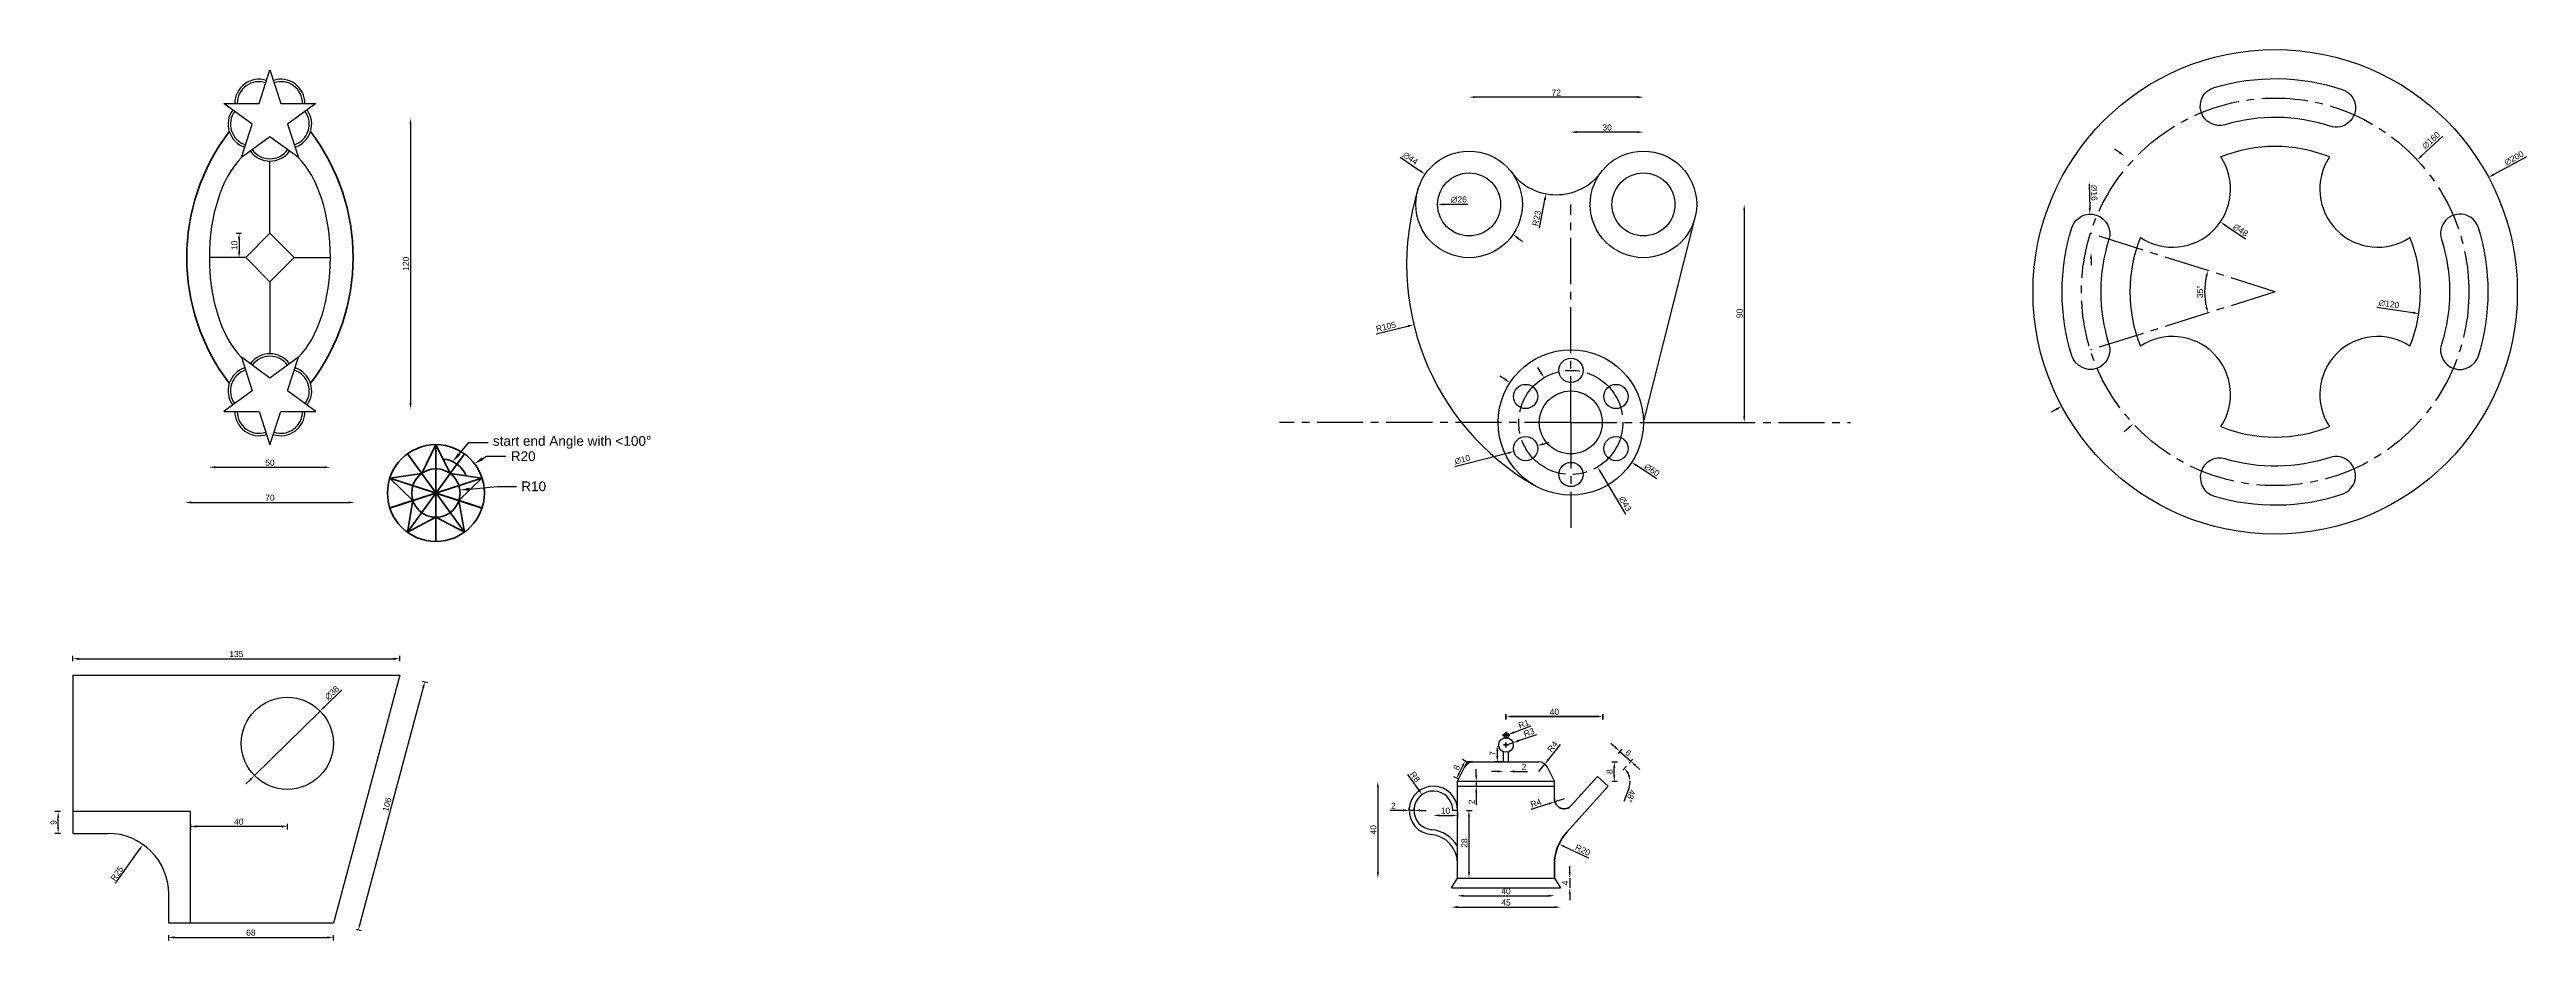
# Model space of a CAD drawing. Header units: inches. Extents: x 934 to 13503, y 40 to 6452.
# Drawn here: x 2043 to 3066, y 2780 to 3148 of the extents above; entities that cross this region are included whole.
import ezdxf
from ezdxf import colors
from ezdxf.entities.mleader import LeaderData, LeaderLine
from ezdxf.math import Vec2, Vec3

# ---------------------------------------------------------------- set-up
doc = ezdxf.new("R2010")
doc.units = ezdxf.units.IN
doc.linetypes.add('ACAD_ISO08W100', pattern=[36, 24, -3, 6, -3])
doc.linetypes.add('CENTER2', pattern=[28.575, 19.05, -3.175, 3.175, -3.175])
doc.styles.get("Standard").update_dxf_attribs({"font": 'arial.ttf'})
doc.dimstyles.new('ISO-25', dxfattribs={"dimtxt": 2.5, "dimasz": 2.5, "dimexe": 1.25, "dimexo": 0.275, "dimtad": 1, "dimdsep": 46, "dimtxsty": 'Standard', "dimcen": 2.5, "dimclrd": 256, "dimadec": 0, "dimazin": 0, "dimtfac": 1, "dimtmove": 0, "dimatfit": 3, "dimfxl": 1, "dimfxlon": 1, "dimarcsym": 0})

# ---------------------------------------------------------------- blocks, each defined once
blk = doc.blocks.new('*D42')
at = {"color": 0, "lineweight": -2, "transparency": 16777216}
for p, q in [((2122.4, 3071.7), (2120.2, 3071.7)), ((2122.4, 3061.7), (2120.2, 3061.7))]:
    blk.add_line(p, q, dxfattribs=at)
at = {"lineweight": -2, "transparency": 16777216}
blk.add_line((2121.4, 3069.2), (2121.4, 3064.2), dxfattribs=at)
at = {"lineweight": 80, "transparency": 16777216}
for points in [[(2121, 3069.2), (2121.9, 3069.2), (2121.4, 3071.7)], [(2121, 3064.2), (2121.9, 3064.2), (2121.4, 3061.7)]]:
    blk.add_solid(points, dxfattribs=at)
at = {"layer": 'Defpoints', "color": 0, "lineweight": 80, "transparency": 16777216}
for p in [(2134.1, 3071.7), (2121.4, 3061.7), (2124.1, 3061.7)]:
    blk.add_point(p, dxfattribs=at)
at = {"color": 0, "transparency": 16777216, "insert": (2119.5, 3066.7), "char_height": 2.5, "attachment_point": 5, "rotation": 90}
blk.add_mtext('10', dxfattribs=at)
blk = doc.blocks.new('*D45')
at = {"color": 0, "lineweight": -2, "transparency": 16777216}
for p, q in [((2101.3, 2827.9), (2101.3, 2825.6)), ((2141.3, 2827.9), (2141.3, 2825.6))]:
    blk.add_line(p, q, dxfattribs=at)
at = {"lineweight": -2, "transparency": 16777216}
blk.add_line((2138.8, 2826.9), (2103.8, 2826.9), dxfattribs=at)
at = {"lineweight": 80, "transparency": 16777216}
for points in [[(2103.8, 2827.3), (2103.8, 2826.4), (2101.3, 2826.9)], [(2138.8, 2827.3), (2138.8, 2826.4), (2141.3, 2826.9)]]:
    blk.add_solid(points, dxfattribs=at)
at = {"layer": 'Defpoints', "color": 0, "lineweight": 80, "transparency": 16777216}
for p in [(2101.3, 2829.8), (2101.3, 2826.9), (2141.3, 2829.8)]:
    blk.add_point(p, dxfattribs=at)
at = {"color": 0, "transparency": 16777216, "insert": (2121.3, 2828.8), "char_height": 2.5, "attachment_point": 5}
blk.add_mtext('40', dxfattribs=at)
blk = doc.blocks.new('*D46')
at = {"color": 0, "lineweight": -2, "transparency": 16777216}
for p, q in [((2197.1, 2886.9), (2199.3, 2886.3)), ((2169.7, 2784.5), (2171.9, 2783.9))]:
    blk.add_line(p, q, dxfattribs=at)
at = {"lineweight": -2, "transparency": 16777216}
blk.add_line((2197.4, 2884.2), (2171.3, 2786.6), dxfattribs=at)
at = {"lineweight": 80, "transparency": 16777216}
for points in [[(2197, 2884.3), (2197.9, 2884.1), (2198.1, 2886.6)], [(2170.9, 2786.7), (2171.7, 2786.5), (2170.7, 2784.2)]]:
    blk.add_solid(points, dxfattribs=at)
at = {"layer": 'Defpoints', "color": 0, "lineweight": 80, "transparency": 16777216}
for p in [(2187.8, 2889.4), (2160.3, 2787), (2170.7, 2784.2)]:
    blk.add_point(p, dxfattribs=at)
at = {"color": 0, "transparency": 16777216, "insert": (2182.5, 2835.9), "char_height": 2.5, "attachment_point": 5, "rotation": 75}
blk.add_mtext('106', dxfattribs=at)
blk = doc.blocks.new('*D47')
at = {"color": 0, "lineweight": -2, "transparency": 16777216}
for p, q in [((2092.3, 2782), (2092.3, 2779.8)), ((2160.3, 2782), (2160.3, 2779.8))]:
    blk.add_line(p, q, dxfattribs=at)
at = {"lineweight": -2, "transparency": 16777216}
blk.add_line((2094.8, 2781), (2157.8, 2781), dxfattribs=at)
at = {"lineweight": 80, "transparency": 16777216}
for points in [[(2094.8, 2781.5), (2094.8, 2780.6), (2092.3, 2781)], [(2157.8, 2781.5), (2157.8, 2780.6), (2160.3, 2781)]]:
    blk.add_solid(points, dxfattribs=at)
at = {"layer": 'Defpoints', "color": 0, "lineweight": 80, "transparency": 16777216}
for p in [(2092.3, 2787), (2160.3, 2787), (2160.3, 2781)]:
    blk.add_point(p, dxfattribs=at)
at = {"color": 0, "transparency": 16777216, "insert": (2126.3, 2783), "char_height": 2.5, "attachment_point": 5}
blk.add_mtext('68', dxfattribs=at)
blk = doc.blocks.new('*D48')
at = {"color": 0, "lineweight": -2, "transparency": 16777216}
for p, q in [((2047.7, 2833), (2045.4, 2833)), ((2047.7, 2824), (2045.4, 2824))]:
    blk.add_line(p, q, dxfattribs=at)
at = {"lineweight": -2, "transparency": 16777216}
blk.add_line((2046.7, 2826.5), (2046.7, 2830.5), dxfattribs=at)
at = {"lineweight": 80, "transparency": 16777216}
for points in [[(2046.3, 2830.5), (2047.1, 2830.5), (2046.7, 2833)], [(2046.3, 2826.5), (2047.1, 2826.5), (2046.7, 2824)]]:
    blk.add_solid(points, dxfattribs=at)
at = {"layer": 'Defpoints', "color": 0, "lineweight": 80, "transparency": 16777216}
for p in [(2046.7, 2833), (2052.8, 2833), (2052.8, 2824)]:
    blk.add_point(p, dxfattribs=at)
at = {"color": 0, "transparency": 16777216, "insert": (2044.8, 2828.5), "char_height": 2.5, "attachment_point": 5, "rotation": 90}
blk.add_mtext('9', dxfattribs=at)
blk = doc.blocks.new('*D49')
at = {"color": 0, "lineweight": -2, "transparency": 16777216}
for p, q in [((2052.8, 2895.1), (2052.8, 2897.3)), ((2187.8, 2895.1), (2187.8, 2897.3))]:
    blk.add_line(p, q, dxfattribs=at)
at = {"lineweight": -2, "transparency": 16777216}
blk.add_line((2055.3, 2896.1), (2185.3, 2896.1), dxfattribs=at)
at = {"lineweight": 80, "transparency": 16777216}
for points in [[(2055.3, 2896.5), (2055.3, 2895.6), (2052.8, 2896.1)], [(2185.3, 2896.5), (2185.3, 2895.6), (2187.8, 2896.1)]]:
    blk.add_solid(points, dxfattribs=at)
at = {"layer": 'Defpoints', "color": 0, "lineweight": 80, "transparency": 16777216}
for p in [(2187.8, 2896.1), (2052.8, 2889.4), (2187.8, 2889.4)]:
    blk.add_point(p, dxfattribs=at)
at = {"color": 0, "transparency": 16777216, "insert": (2120.3, 2898), "char_height": 2.5, "attachment_point": 5}
blk.add_mtext('135', dxfattribs=at)
blk = doc.blocks.new('*D50')
at = {"lineweight": -2, "transparency": 16777216}
blk.add_line((2070.4, 2803.4), (2080.3, 2817.4), dxfattribs=at)
at = {"lineweight": 80, "transparency": 16777216}
blk.add_solid([(2080, 2817.6), (2080.6, 2817.1), (2081.7, 2819.4)], dxfattribs=at)
at = {"layer": 'Defpoints', "color": 0, "lineweight": 80, "transparency": 16777216}
for p in [(2081.7, 2819.4), (2067.3, 2799)]:
    blk.add_point(p, dxfattribs=at)
at = {"color": 0, "transparency": 16777216, "insert": (2071, 2807.4), "char_height": 2.5, "attachment_point": 5, "rotation": 54.8212}
blk.add_mtext('R25', dxfattribs=at)
blk = doc.blocks.new('*D51')
at = {"lineweight": -2, "transparency": 16777216}
for p, q in [((2127.8, 2847.9), (2154.9, 2874.5)), ((2163.9, 2883.2), (2156.7, 2876.2)), ((2126, 2846.1), (2124.2, 2844.4))]:
    blk.add_line(p, q, dxfattribs=at)
at = {"lineweight": 80, "transparency": 16777216}
for points in [[(2156.4, 2876.5), (2157, 2875.9), (2154.9, 2874.5)], [(2125.7, 2846.4), (2126.3, 2845.8), (2127.8, 2847.9)]]:
    blk.add_solid(points, dxfattribs=at)
at = {"layer": 'Defpoints', "color": 0, "lineweight": 80, "transparency": 16777216}
for p in [(2154.9, 2874.5), (2127.8, 2847.9)]:
    blk.add_point(p, dxfattribs=at)
at = {"color": 0, "transparency": 16777216, "insert": (2159.8, 2882), "char_height": 2.5, "attachment_point": 5, "rotation": 44.3768}
blk.add_mtext('∅38', dxfattribs=at)
blk = doc.blocks.new('*D71')
at = {"color": 0, "lineweight": -2, "transparency": 16777216}
for p, q in [((2628.3, 2833.5), (2630.6, 2833.5)), ((2628.3, 2805.5), (2630.6, 2805.5))]:
    blk.add_line(p, q, dxfattribs=at)
at = {"lineweight": -2, "transparency": 16777216}
blk.add_line((2629.3, 2831), (2629.3, 2808), dxfattribs=at)
at = {"lineweight": 80, "transparency": 16777216}
for points in [[(2628.9, 2831), (2629.7, 2831), (2629.3, 2833.5)], [(2628.9, 2808), (2629.7, 2808), (2629.3, 2805.5)]]:
    blk.add_solid(points, dxfattribs=at)
at = {"layer": 'Defpoints', "color": 0, "lineweight": 80, "transparency": 16777216}
for p in [(2624.6, 2833.5), (2624.6, 2805.5), (2629.3, 2805.5)]:
    blk.add_point(p, dxfattribs=at)
at = {"color": 0, "transparency": 16777216, "insert": (2627.4, 2820), "char_height": 2.5, "attachment_point": 5, "rotation": 90}
blk.add_mtext('28', dxfattribs=at)
blk = doc.blocks.new('*D72')
at = {"lineweight": -2, "transparency": 16777216}
for p, q in [((2602.1, 2833.5), (2596.7, 2833.5)), ((2606.6, 2833.5), (2604.6, 2833.5)), ((2609.1, 2833.5), (2611.6, 2833.5))]:
    blk.add_line(p, q, dxfattribs=at)
at = {"color": 0, "lineweight": -2, "transparency": 16777216}
for p, q in [((2604.6, 2833.5), (2604.6, 2834.7)), ((2606.6, 2833.5), (2606.6, 2834.7))]:
    blk.add_line(p, q, dxfattribs=at)
at = {"lineweight": 80, "transparency": 16777216}
for points in [[(2602.1, 2833.9), (2602.1, 2833.1), (2604.6, 2833.5)], [(2609.1, 2833.9), (2609.1, 2833.1), (2606.6, 2833.5)]]:
    blk.add_solid(points, dxfattribs=at)
at = {"layer": 'Defpoints', "color": 0, "lineweight": 80, "transparency": 16777216}
for p in [(2604.6, 2833.5), (2604.6, 2833.5), (2606.6, 2833.5)]:
    blk.add_point(p, dxfattribs=at)
at = {"color": 0, "transparency": 16777216, "insert": (2598.1, 2835.4), "char_height": 2.5, "attachment_point": 5}
blk.add_mtext('2', dxfattribs=at)
blk = doc.blocks.new('*D73')
at = {"color": 0, "lineweight": -2, "transparency": 16777216}
for p, q in [((2631.3, 2845.5), (2633.6, 2845.5)), ((2631.3, 2843.5), (2633.6, 2843.5))]:
    blk.add_line(p, q, dxfattribs=at)
at = {"lineweight": -2, "transparency": 16777216}
for p, q in [((2632.3, 2848), (2632.3, 2850.5)), ((2632.3, 2845.5), (2632.3, 2843.5)), ((2632.3, 2841), (2632.3, 2835.6))]:
    blk.add_line(p, q, dxfattribs=at)
at = {"lineweight": 80, "transparency": 16777216}
for points in [[(2631.9, 2848), (2632.7, 2848), (2632.3, 2845.5)], [(2631.9, 2841), (2632.7, 2841), (2632.3, 2843.5)]]:
    blk.add_solid(points, dxfattribs=at)
at = {"layer": 'Defpoints', "color": 0, "lineweight": 80, "transparency": 16777216}
for p in [(2624.6, 2845.5), (2624.6, 2843.5), (2632.3, 2843.5)]:
    blk.add_point(p, dxfattribs=at)
at = {"color": 0, "transparency": 16777216, "insert": (2630.4, 2837), "char_height": 2.5, "attachment_point": 5, "rotation": 90}
blk.add_mtext('2', dxfattribs=at)
blk = doc.blocks.new('*D74')
at = {"color": 0, "lineweight": -2, "transparency": 16777216}
for p, q in [((2628.3, 2853.6), (2626.6, 2854.5)), ((2624.8, 2846.5), (2623, 2847.3))]:
    blk.add_line(p, q, dxfattribs=at)
at = {"lineweight": -2, "transparency": 16777216}
blk.add_line((2626.6, 2851.7), (2625.3, 2849), dxfattribs=at)
at = {"lineweight": 80, "transparency": 16777216}
for points in [[(2626.2, 2851.9), (2627, 2851.5), (2627.7, 2853.9)], [(2624.9, 2849.2), (2625.7, 2848.8), (2624.2, 2846.7)]]:
    blk.add_solid(points, dxfattribs=at)
at = {"layer": 'Defpoints', "color": 0, "lineweight": 80, "transparency": 16777216}
for p in [(2624.2, 2846.7), (2625, 2846.3), (2628.6, 2853.5)]:
    blk.add_point(p, dxfattribs=at)
at = {"color": 0, "transparency": 16777216, "insert": (2624.2, 2851.2), "char_height": 2.5, "attachment_point": 5, "rotation": 63.4349}
blk.add_mtext('8', dxfattribs=at)
blk = doc.blocks.new('*D75')
at = {"lineweight": -2, "transparency": 16777216}
for p, q in [((2657.2, 2864.7), (2649.8, 2862.2)), ((2644.6, 2860.5), (2647.4, 2861.4))]:
    blk.add_line(p, q, dxfattribs=at)
at = {"lineweight": 80, "transparency": 16777216}
blk.add_solid([(2649.7, 2862.6), (2649.9, 2861.8), (2647.4, 2861.4)], dxfattribs=at)
at = {"layer": 'Defpoints', "color": 0, "lineweight": 80, "transparency": 16777216}
for p in [(2644.6, 2860.5), (2647.4, 2861.4)]:
    blk.add_point(p, dxfattribs=at)
at = {"color": 0, "transparency": 16777216, "insert": (2654.1, 2865.7), "char_height": 2.5, "attachment_point": 5, "rotation": 18.4856}
blk.add_mtext('R3', dxfattribs=at)
blk = doc.blocks.new('*D76')
at = {"lineweight": -2, "transparency": 16777216}
for p, q in [((2644.7, 2864.5), (2645.6, 2864.8)), ((2654.8, 2868.3), (2648, 2865.7))]:
    blk.add_line(p, q, dxfattribs=at)
at = {"lineweight": 80, "transparency": 16777216}
blk.add_solid([(2647.8, 2866.1), (2648.1, 2865.3), (2645.6, 2864.8)], dxfattribs=at)
at = {"layer": 'Defpoints', "color": 0, "lineweight": 80, "transparency": 16777216}
for p in [(2644.7, 2864.5), (2645.6, 2864.8)]:
    blk.add_point(p, dxfattribs=at)
at = {"color": 0, "transparency": 16777216, "insert": (2651.9, 2869.2), "char_height": 2.5, "attachment_point": 5, "rotation": 20.9792}
blk.add_mtext('R1', dxfattribs=at)
blk = doc.blocks.new('*D77')
at = {"lineweight": -2, "transparency": 16777216}
for p, q in [((2667, 2860.7), (2662.1, 2854.6)), ((2658.1, 2849.5), (2660.6, 2852.6))]:
    blk.add_line(p, q, dxfattribs=at)
at = {"lineweight": 80, "transparency": 16777216}
blk.add_solid([(2661.8, 2854.8), (2662.5, 2854.3), (2660.6, 2852.6)], dxfattribs=at)
at = {"layer": 'Defpoints', "color": 0, "lineweight": 80, "transparency": 16777216}
for p in [(2658.1, 2849.5), (2660.6, 2852.6)]:
    blk.add_point(p, dxfattribs=at)
at = {"color": 0, "transparency": 16777216, "insert": (2663.8, 2859.8), "char_height": 2.5, "attachment_point": 5, "rotation": 51.7093}
blk.add_mtext('R4', dxfattribs=at)
blk = doc.blocks.new('*U78')
blk.add_circle((0, 0), 5)
blk = doc.blocks.new('*U79')
at = {"color": 0, "linetype": 'ByBlock', "lineweight": -2, "transparency": 16777216}
blk.add_blockref('*U78', (4136.5, 2301.8), dxfattribs=at)
for p, rotation in [((4117.8, 2291), 59.99999999999999), ((4155.1, 2291), 300.0000000000001), ((4117.8, 2269.5), 120), ((4155.1, 2269.5), 240), ((4136.5, 2258.8), 180)]:
    blk.add_blockref('*U78', p, dxfattribs=dict(at, rotation=rotation))
blk = doc.blocks.new('*D80')
at = {"lineweight": -2, "transparency": 16777216}
blk.add_arc((2962.2, 3047.6), 29.1, 167.4271, 192.5729, dxfattribs=at)
at = {"lineweight": 80, "transparency": 16777216}
for points in [[(2933.4, 3054), (2934.2, 3053.8), (2934.5, 3056.3)], [(2934.2, 3041.3), (2933.4, 3041.1), (2934.5, 3038.8)]]:
    blk.add_solid(points, dxfattribs=at)
at = {"layer": 'Defpoints', "color": 0, "lineweight": 80, "transparency": 16777216}
for p in [(2885.9, 3071.6), (2933.3, 3050.5), (2962.2, 3047.6), (2962.2, 3047.6), (2885.9, 3023.5)]:
    blk.add_point(p, dxfattribs=at)
at = {"color": 0, "transparency": 16777216, "insert": (2931.2, 3047.6), "char_height": 2.5, "attachment_point": 5, "rotation": 90}
blk.add_mtext('35°', dxfattribs=at)
blk = doc.blocks.new('*D81')
at = {"lineweight": -2, "transparency": 16777216}
blk.add_line((3004.2, 3041.2), (3019.1, 3039), dxfattribs=at)
at = {"lineweight": 80, "transparency": 16777216}
blk.add_solid([(3019.1, 3039.4), (3019, 3038.6), (3021.5, 3038.6)], dxfattribs=at)
at = {"layer": 'Defpoints', "color": 0, "lineweight": 80, "transparency": 16777216}
for p in [(2902.9, 3056.5), (3021.5, 3038.6)]:
    blk.add_point(p, dxfattribs=at)
at = {"color": 0, "transparency": 16777216, "insert": (3009.2, 3042.5), "char_height": 2.5, "attachment_point": 5, "rotation": 351.4481}
blk.add_mtext('∅120', dxfattribs=at)
blk = doc.blocks.new('*D295')
at = {"lineweight": -2, "transparency": 16777216}
blk.add_line((2678.8, 2813.8), (2668.7, 2818.5), dxfattribs=at)
at = {"lineweight": 80, "transparency": 16777216}
blk.add_solid([(2668.9, 2818.9), (2668.6, 2818.2), (2666.5, 2819.6)], dxfattribs=at)
at = {"layer": 'Defpoints', "color": 0, "lineweight": 80, "transparency": 16777216}
for p in [(2666.5, 2819.6), (2684.6, 2811.1)]:
    blk.add_point(p, dxfattribs=at)
at = {"color": 0, "lineweight": 80, "transparency": 16777216, "insert": (2676.3, 2817.1), "char_height": 2.5, "attachment_point": 5, "rotation": 334.8733}
blk.add_mtext('R20', dxfattribs=at)
blk = doc.blocks.new('*D296')
at = {"lineweight": -2, "transparency": 16777216}
for p, q in [((2655, 2834), (2662.4, 2836.3)), ((2668.6, 2838.2), (2664.8, 2837))]:
    blk.add_line(p, q, dxfattribs=at)
at = {"lineweight": 80, "transparency": 16777216}
blk.add_solid([(2662.3, 2836.6), (2662.5, 2835.9), (2664.8, 2837)], dxfattribs=at)
at = {"layer": 'Defpoints', "color": 0, "lineweight": 80, "transparency": 16777216}
for p in [(2664.8, 2837), (2668.6, 2838.2)]:
    blk.add_point(p, dxfattribs=at)
at = {"color": 0, "lineweight": 80, "transparency": 16777216, "insert": (2656.9, 2836.5), "char_height": 2.5, "attachment_point": 5, "rotation": 17.2042}
blk.add_mtext('R4', dxfattribs=at)
blk = doc.blocks.new('*D297')
at = {"color": 0, "lineweight": -2, "transparency": 16777216}
for p, q in [((2688.3, 2853.5), (2690.6, 2853.5)), ((2688.3, 2845.5), (2690.6, 2845.5))]:
    blk.add_line(p, q, dxfattribs=at)
at = {"lineweight": -2, "transparency": 16777216}
blk.add_line((2689.3, 2848), (2689.3, 2851), dxfattribs=at)
at = {"lineweight": 80, "transparency": 16777216}
for points in [[(2688.9, 2851), (2689.7, 2851), (2689.3, 2853.5)], [(2688.9, 2848), (2689.7, 2848), (2689.3, 2845.5)]]:
    blk.add_solid(points, dxfattribs=at)
at = {"layer": 'Defpoints', "color": 0, "lineweight": 80, "transparency": 16777216}
for p in [(2684.6, 2845.5), (2684.7, 2853.5), (2689.3, 2853.5)]:
    blk.add_point(p, dxfattribs=at)
at = {"color": 0, "lineweight": 80, "transparency": 16777216, "insert": (2687.4, 2849.5), "char_height": 2.5, "attachment_point": 5, "rotation": 90}
blk.add_mtext('8', dxfattribs=at)
blk = doc.blocks.new('*D298')
at = {"lineweight": -2, "transparency": 16777216}
for p, q in [((2689.8, 2859.5), (2687.9, 2861.1)), ((2691.6, 2857.8), (2696.1, 2853.8)), ((2697.9, 2852.1), (2699.8, 2850.4))]:
    blk.add_line(p, q, dxfattribs=at)
at = {"color": 0, "lineweight": -2, "transparency": 16777216}
for p, q in [((2691, 2857), (2692.5, 2858.7)), ((2695.4, 2853), (2696.9, 2854.7))]:
    blk.add_line(p, q, dxfattribs=at)
at = {"lineweight": 80, "transparency": 16777216}
for points in [[(2690, 2859.8), (2689.5, 2859.2), (2691.6, 2857.8)], [(2698.2, 2852.4), (2697.7, 2851.8), (2696.1, 2853.8)]]:
    blk.add_solid(points, dxfattribs=at)
at = {"layer": 'Defpoints', "color": 0, "lineweight": 80, "transparency": 16777216}
for p in [(2696.1, 2853.8), (2682.4, 2847.5), (2686.8, 2843.5)]:
    blk.add_point(p, dxfattribs=at)
at = {"color": 0, "lineweight": 80, "transparency": 16777216, "insert": (2695.1, 2857.2), "char_height": 2.5, "attachment_point": 5, "rotation": 318}
blk.add_mtext('6', dxfattribs=at)
blk = doc.blocks.new('*D299')
at = {"color": 0, "lineweight": -2, "transparency": 16777216}
blk.add_line((2692.8, 2850.1), (2694.3, 2851.8), dxfattribs=at)
at = {"lineweight": -2, "transparency": 16777216}
blk.add_line((2695.4, 2843), (2693.3, 2837.1), dxfattribs=at)
for start, end in [(19.8702, 28.079), (340.0282, 359.9492)]:
    blk.add_arc((2688.6, 2845.5), 7.23, start, end, dxfattribs=at)
at = {"lineweight": 80, "transparency": 16777216}
for points in [[(2694.7, 2848.6), (2695.3, 2849.1), (2693.5, 2850.8)], [(2695.8, 2848), (2695, 2847.9), (2695.8, 2845.5)]]:
    blk.add_solid(points, dxfattribs=at)
at = {"layer": 'Defpoints', "color": 0, "lineweight": 80, "transparency": 16777216}
for p in [(2684.6, 2845.5), (2694.7, 2849.3), (2700.3, 2845.5), (2686.8, 2843.5), (2669.7, 2824.5)]:
    blk.add_point(p, dxfattribs=at)
at = {"color": 0, "lineweight": 80, "transparency": 16777216, "insert": (2696.1, 2839.4), "char_height": 2.5, "attachment_point": 5, "rotation": 250.0282}
blk.add_mtext('48°', dxfattribs=at)
blk = doc.blocks.new('*U300')
at = {"lineweight": 80}
blk.add_line((0, 40), (0, 0), dxfattribs=at)
blk = doc.blocks.new('*U301')
at = {"color": 0, "linetype": 'ByBlock', "lineweight": -2, "transparency": 16777216}
for p, rotation in [((3133.1, 2315.1), 36), ((3133.1, 2347.5), 144), ((3109.6, 2347.5), 216), ((3109.6, 2315.1), 324), ((3121.3, 2351.3), 180), ((3140.3, 2325.1), 72), ((3140.3, 2337.5), 108), ((3102.3, 2337.5), 252), ((3102.3, 2325.1), 288)]:
    blk.add_blockref('*U300', p, dxfattribs=dict(at, rotation=rotation))
blk.add_blockref('*U300', (3121.3, 2311.3), dxfattribs=at)

msp = doc.modelspace()

# ---------------------------------------------------------------- linework, layer by layer
for p, q in [((2698.846, 3127.927), (2631.846, 3127.927)), ((2192.211, 3116.632), (2192.211, 3001.632)), ((2698.846, 3113.484), (2673.846, 3113.484)), ((3031.461, 3111.848), (3022.677, 3103.694)), ((2134.148, 3071.733), (2134.148, 3101.493)), ((2600.872, 3103.184), (2609.149, 3097.5)), ((2897.961, 3105.022), (2895.902, 3106.44)), ((3065.984, 3103.237), (3052.536, 3096.022)), ((2885.359, 3092.165), (2885.631, 3082.119)), ((2628.895, 3083.631), (2618.846, 3083.631)), ((2658.462, 3074.017), (2660.634, 3085.57)), ((2742.951, 3081.131), (2742.951, 2996.131)), ((2134.148, 3071.733), (2124.148, 3061.733)), ((2144.148, 3061.733), (2134.148, 3071.733)), ((2649.543, 3069.763), (2651.604, 3068.347)), ((2701.346, 2993.631), (2722.375, 3077.168)), ((2949.895, 3069.26), (2941.613, 3074.963)), ((2124.148, 3061.733), (2109.148, 3061.733)), ((2124.148, 3061.733), (2134.148, 3051.733)), ((2134.148, 3051.733), (2144.148, 3061.733)), ((2144.148, 3061.733), (2159.148, 3061.733)), ((2886.2, 3061.127), (2886.268, 3058.628)), ((2134.148, 3051.733), (2134.148, 3021.973)), ((2591.004, 3030.202), (2604.073, 3033.378)), ((2644.158, 3011.438), (2642.067, 3012.807)), ((2659.001, 3014.213), (2657.715, 3016.357)), ((2871.89, 2999.111), (2869.687, 2997.929)), ((2701.971, 2993.631), (2744.201, 2993.631)), ((2901.749, 2991.439), (2899.917, 2989.738)), ((2623.396, 2975.435), (2645.457, 2981.036)), ((2659.996, 2984.727), (2662.419, 2985.342)), ((2111.648, 2975.125), (2156.648, 2975.125)), ((2694.05, 2955.78), (2683.691, 2973.05)), ((2706.935, 2970.323), (2698.534, 2975.825)), ((2101.65, 2960.62), (2166.647, 2960.62)), ((2052.779, 2889.364), (2187.779, 2889.364)), ((2052.779, 2889.364), (2052.779, 2832.976)), ((2187.779, 2889.364), (2160.344, 2786.976)), ((2640.986, 2857.983), (2640.986, 2855.983)), ((2643.583, 2853.483), (2643.583, 2857.654)), ((2645.583, 2853.483), (2645.583, 2857.654)), ((2603.928, 2848.344), (2608.465, 2842.016)), ((2624.583, 2845.483), (2628.583, 2853.483)), ((2624.583, 2845.483), (2664.583, 2845.483)), ((2624.583, 2811.574), (2624.583, 2845.483)), ((2631.055, 2853.483), (2658.111, 2853.483)), ((2641.083, 2849.58), (2638.583, 2849.58)), ((2643.958, 2853.483), (2639.736, 2853.483)), ((2644.583, 2853.483), (2658.111, 2853.483)), ((2648.083, 2849.58), (2653.489, 2849.58)), ((2664.583, 2845.483), (2661.689, 2851.271)), ((2664.583, 2838.174), (2664.583, 2845.483)), ((2591.682, 2842.983), (2591.682, 2807.983)), ((2624.583, 2833.483), (2622.583, 2833.483)), ((2624.583, 2843.483), (2664.583, 2843.483)), ((2101.344, 2832.976), (2052.779, 2832.976)), ((2052.779, 2832.976), (2052.779, 2823.976)), ((2052.779, 2823.976), (2067.344, 2823.976)), ((2101.344, 2786.976), (2101.344, 2832.976)), ((2617.083, 2831.414), (2622.083, 2831.414)), ((2624.583, 2832.858), (2624.583, 2830.164)), ((2622.083, 2801.483), (2624.583, 2805.483)), ((2624.583, 2805.483), (2624.583, 2811.574)), ((2624.583, 2805.483), (2664.583, 2805.483)), ((2664.583, 2805.483), (2667.083, 2801.483)), ((2670.903, 2807.983), (2670.903, 2810.483)), ((2670.903, 2805.483), (2670.903, 2801.483)), ((2092.344, 2786.976), (2092.344, 2798.976)), ((2622.083, 2801.483), (2667.083, 2801.483)), ((2624.583, 2793.551), (2664.583, 2793.551)), ((2627.083, 2798.248), (2662.083, 2798.248)), ((2670.903, 2798.983), (2670.903, 2796.483)), ((2160.344, 2786.976), (2092.344, 2786.976))]:
    msp.add_line(p, q)
at = {"linetype": 'CENTER2'}
for p, q in [((2671.346, 2993.631), (2671.346, 3083.631)), ((2962.213, 3047.566), (2885.916, 3071.623)), ((2962.213, 3047.566), (2885.916, 3023.51)), ((2671.346, 2993.631), (2550.999, 2993.631)), ((2671.346, 2993.631), (2786.787, 2993.631)), ((2671.346, 2993.631), (2671.346, 2950.144))]:
    msp.add_line(p, q, dxfattribs=at)
at = {"lineweight": 80}
for p, q in [((2202.695, 2984.497), (2196.817, 2972.587)), ((2208.573, 2972.587), (2202.695, 2984.497)), ((2196.817, 2972.587), (2183.674, 2970.677)), ((2183.674, 2970.677), (2193.185, 2961.407)), ((2221.716, 2970.677), (2208.573, 2972.587)), ((2212.206, 2961.407), (2221.716, 2970.677)), ((2193.185, 2961.407), (2190.94, 2948.317)), ((2214.451, 2948.317), (2212.206, 2961.407)), ((2190.94, 2948.317), (2202.695, 2954.497)), ((2202.695, 2954.497), (2214.451, 2948.317)), ((2644.691, 2864.481), (2643.191, 2864.481)), ((2644.583, 2873.248), (2644.583, 2870.998)), ((2644.691, 2864.481), (2644.691, 2865.981)), ((2644.691, 2864.481), (2644.691, 2862.981)), ((2644.691, 2864.481), (2646.191, 2864.481)), ((2647.083, 2872.248), (2682.083, 2872.248)), ((2684.583, 2873.248), (2684.583, 2870.998)), ((2644.583, 2860.483), (2643.583, 2860.483)), ((2644.583, 2860.483), (2644.583, 2861.483)), ((2644.583, 2860.483), (2644.583, 2859.483)), ((2644.583, 2860.483), (2645.583, 2860.483)), ((2631.055, 2853.483), (2628.583, 2853.483)), ((2682.354, 2847.49), (2671.556, 2835.498)), ((2686.813, 2843.475), (2682.354, 2847.49)), ((2686.813, 2843.475), (2669.72, 2824.492)), ((2664.583, 2805.483), (2664.583, 2811.11)), ((2642.053, 2798.248), (2641.913, 2798.093))]:
    msp.add_line(p, q, dxfattribs=at)
for points in [[(2141.413, 3116.771), (2145.904, 3102.952), (2134.148, 3111.493), (2122.392, 3102.952), (2126.882, 3116.771), (2115.127, 3125.312), (2129.658, 3125.312), (2134.148, 3139.132), (2138.638, 3125.312), (2153.169, 3125.312)], [(2122.392, 3102.952), (2122.392, 3102.952)], [(2141.413, 3006.695), (2145.904, 3020.514), (2134.148, 3011.973), (2122.392, 3020.514), (2126.882, 3006.695), (2115.127, 2998.154), (2129.658, 2998.154), (2134.148, 2984.334), (2138.638, 2998.154), (2153.169, 2998.154)]]:
    msp.add_lwpolyline(points, close=True)
for points in [[(2936.971, 3131.868, -0.15391472), (2989.889, 3131.101, -1), (2984.857, 3115.913, 0.15391472), (2941.56, 3116.541, -1)], [(2878.286, 3021.104, -0.15391472), (2878.286, 3074.029, -1), (2893.545, 3069.217, 0.15391472), (2893.545, 3025.916, -1)], [(3046.14, 3021.104, 0.15391472), (3046.14, 3074.029, 1), (3030.881, 3069.217, -0.15391472), (3030.881, 3025.916, 1)], [(2936.971, 2963.265, 0.15391472), (2989.889, 2964.032, 1), (2984.857, 2979.22, -0.15391472), (2941.56, 2978.592, 1)]]:
    msp.add_lwpolyline(points, format="xyb", close=True)
for centre, radius in [((2962.213, 3047.566), 100), ((2629.346, 3083.631), 22), ((2701.346, 3083.631), 22), ((2629.346, 3083.631), 13), ((2701.346, 3083.631), 13), ((2671.346, 2993.631), 30), ((2671.346, 2993.631), 13), ((2141.344, 2861.17), 19), ((2644.691, 2864.481), 1), ((2644.583, 2860.483), 3)]:
    msp.add_circle(centre, radius)
at = {"linetype": 'CENTER2'}
msp.add_circle((2962.213, 3047.566), 80, dxfattribs=at)
at = {"linetype": 'ACAD_ISO08W100'}
msp.add_circle((2671.346, 2993.631), 21.5, dxfattribs=at)
at = {"lineweight": 80}
for radius in [20, 10]:
    msp.add_circle((2202.695, 2964.497), radius, dxfattribs=at)
for centre, radius, start, end in [((2129.658, 3125.312), 10, 72, 180), ((2129.658, 3125.312), 9, 72, 180), ((2138.638, 3125.312), 10, 0, 108), ((2138.638, 3125.312), 9, 0, 108), ((2126.882, 3116.771), 10, 144, 252), ((2126.882, 3116.771), 9, 144, 252), ((2141.413, 3116.771), 9, 288, 36), ((2141.413, 3116.771), 10, 288, 36), ((2134.148, 3111.493), 10, 216, 324), ((2134.148, 3111.493), 9, 216, 324), ((2919.787, 3089.993), 24, 236.536959, 33.463041), ((2962.213, 3047.566), 60, 68.073918, 111.926082), ((3004.64, 3089.993), 24, 146.536959, 303.463041), ((2708.533, 3058.763), 105, 162.565311, 240.275807), ((2665.346, 3110.631), 23, 216.869898, 323.130102), ((2962.213, 3047.566), 60, 158.073918, 201.926082), ((2962.213, 3047.566), 60, 338.073918, 21.926082), ((2919.787, 3005.14), 24, 326.536959, 123.463041), ((3004.64, 3005.14), 24, 56.536959, 213.463041), ((2134.148, 3011.973), 10, 36, 144), ((2134.148, 3011.973), 9, 36, 144), ((2126.882, 3006.695), 10, 108, 216), ((2126.882, 3006.695), 9, 108, 216), ((2141.413, 3006.695), 9, 324, 72), ((2141.413, 3006.695), 10, 324, 72), ((2129.658, 2998.154), 10, 180, 288), ((2129.658, 2998.154), 9, 180, 288), ((2138.638, 2998.154), 10, 252, 0), ((2138.638, 2998.154), 9, 252, 0), ((2962.213, 3047.566), 60, 248.073918, 291.926082), ((2631.055, 2849.483), 4, 90, 153.434949), ((2658.111, 2849.483), 4, 26.565051, 90), ((2614.583, 2833.483), 10, 0, 264.784091), ((2614.583, 2833.483), 8, 0, 264.784091), ((2067.344, 2798.976), 25, 0, 90), ((2612.583, 2811.574), 12, 0, 84.784091), ((2612.583, 2811.574), 14, 31.002719, 84.784091)]:
    msp.add_arc(centre, radius, start, end)
for centre, radius, start, end in [((2185.348, 3061.733), 85.554, 142.61264, 217.38736), ((2082.947, 3061.733), 85.554, 322.61264, 37.38736), ((2204.948, 2967.598), 10.966, 21.586536, 86.413464), ((2668.583, 2838.174), 4, 180, 318), ((2684.583, 2811.11), 20, 138, 180)]:
    msp.add_arc(centre, radius, start, end, dxfattribs=at)
for start_param, end_param in [(6.77189996, 8.93606331), (3.63030731, 5.79447065)]:
    msp.add_ellipse((2134.148, 3061.733), major_axis=(0, 46.748), ratio=0.5347845, start_param=start_param, end_param=end_param)
for points in [[(2631.846, 3128.343), (2631.846, 3127.51), (2629.346, 3127.927)], [(2698.846, 3128.343), (2698.846, 3127.51), (2701.346, 3127.927)], [(2191.794, 3116.632), (2192.627, 3116.632), (2192.211, 3119.132)], [(2673.846, 3113.901), (2673.846, 3113.068), (2671.346, 3113.484)], [(2698.846, 3113.901), (2698.846, 3113.068), (2701.346, 3113.484)], [(2898.197, 3105.365), (2897.725, 3104.679), (2900.02, 3103.604)], [(3022.394, 3104), (3022.961, 3103.389), (3020.845, 3101.993)], [(2609.385, 3097.844), (2608.913, 3097.157), (2611.21, 3096.085)], [(3052.339, 3096.389), (3052.733, 3095.655), (3050.333, 3094.84)], [(2618.846, 3084.048), (2618.846, 3083.215), (2616.346, 3083.631)], [(2660.224, 3085.647), (2661.043, 3085.494), (2661.096, 3088.027)], [(2742.535, 3081.131), (2743.368, 3081.131), (2742.951, 3083.631)], [(2886.048, 3082.13), (2885.215, 3082.108), (2885.699, 3079.62)], [(2649.779, 3070.106), (2649.307, 3069.419), (2647.482, 3071.178)], [(2941.849, 3075.307), (2941.376, 3074.62), (2939.553, 3076.381)], [(2886.617, 3061.138), (2885.784, 3061.115), (2886.133, 3063.626)], [(2603.975, 3033.783), (2604.171, 3032.973), (2606.502, 3033.969)], [(2644.386, 3011.786), (2643.93, 3011.089), (2646.249, 3010.068)], [(2659.358, 3014.427), (2658.644, 3013.999), (2660.287, 3012.069)], [(2191.794, 3001.632), (2192.627, 3001.632), (2192.211, 2999.132)], [(2871.693, 2999.478), (2872.087, 2998.744), (2874.093, 3000.293)], [(2742.535, 2996.131), (2743.368, 2996.131), (2742.951, 2993.631)], [(2901.465, 2991.744), (2902.032, 2991.133), (2903.581, 2993.14)], [(2645.354, 2981.44), (2645.56, 2980.632), (2647.88, 2981.651)], [(2659.893, 2985.131), (2660.098, 2984.323), (2657.573, 2984.112)], [(2698.762, 2976.174), (2698.306, 2975.477), (2696.443, 2977.195)], [(2111.648, 2975.542), (2111.648, 2974.708), (2109.148, 2975.125)], [(2156.648, 2975.542), (2156.648, 2974.708), (2159.148, 2975.125)], [(2684.048, 2973.264), (2683.334, 2972.835), (2682.405, 2975.194)], [(2101.65, 2961.036), (2101.65, 2960.203), (2099.15, 2960.62)], [(2166.647, 2961.036), (2166.647, 2960.203), (2169.147, 2960.62)], [(2640.569, 2857.983), (2641.403, 2857.983), (2640.986, 2860.483)], [(2640.569, 2855.983), (2641.403, 2855.983), (2640.986, 2853.483)], [(2591.266, 2842.983), (2592.099, 2842.983), (2591.682, 2845.483)], [(2641.083, 2849.997), (2641.083, 2849.164), (2643.583, 2849.58)], [(2648.083, 2849.997), (2648.083, 2849.164), (2645.583, 2849.58)], [(2608.804, 2842.259), (2608.126, 2841.773), (2609.922, 2839.984)], [(2617.083, 2831.831), (2617.083, 2830.998), (2614.583, 2831.414)], [(2622.083, 2831.831), (2622.083, 2830.998), (2624.583, 2831.414)], [(2591.266, 2807.983), (2592.099, 2807.983), (2591.682, 2805.483)], [(2670.486, 2807.983), (2671.32, 2807.983), (2670.903, 2805.483)], [(2624.583, 2793.968), (2624.583, 2793.135), (2622.083, 2793.551)], [(2627.083, 2798.665), (2627.083, 2797.831), (2624.583, 2798.248)], [(2662.083, 2798.665), (2662.083, 2797.831), (2664.583, 2798.248)], [(2664.583, 2793.968), (2664.583, 2793.135), (2667.083, 2793.551)], [(2670.486, 2798.983), (2671.32, 2798.983), (2670.903, 2801.483)]]:
    msp.add_solid(points)
for points in [[(2647.083, 2872.665), (2647.083, 2871.831), (2644.583, 2872.248)], [(2682.083, 2872.665), (2682.083, 2871.831), (2684.583, 2872.248)]]:
    msp.add_solid(points, dxfattribs=at)

# ---------------------------------------------------------------- block references
msp.add_blockref('*U79', (-1465.11, 713.35))
msp.add_blockref('*U301', (-918.629, 633.19), dxfattribs=at)

# ---------------------------------------------------------------- texts
at = {"char_height": 2.5, "attachment_point": 5}
for s, insert in [('72', (2665.346, 3129.807)), ('30', (2686.346, 3115.387)), ('∅26', (2625.121, 3085.603)), ('50', (2134.148, 2977.027)), ('70', (2134.148, 2962.521)), ('2', (2652.036, 2851.46)), ('10', (2619.583, 2833.316)), ('40', (2644.583, 2800.149)), ('45', (2644.583, 2795.448))]:
    msp.add_mtext(s, dxfattribs=dict(at, insert=insert))
for s, insert, rotation in [('∅160', (3026.644, 3110.066), 42.869948), ('∅44', (2605.096, 3102.675), 325.523224), ('∅200', (3060.873, 3102.732), 28.212241), ('∅16', (2887.432, 3088.445), 271.553284), ('R23', (2657.26, 3077.918), 79.351446), ('∅48', (2947.901, 3073.026), 325.448398), ('120', (2190.309, 3059.132), 90), ('90', (2741.05, 3038.631), 90), ('R105', (2595.017, 3033.134), 13.658719), ('∅10', (2626.567, 2978.274), 14.244797), ('∅60', (2704.86, 2974.038), 326.777886), ('∅43', (2693.798, 2960.032), 300.955642), ('7', (2639.111, 2856.983), 90), ('R8', (2607.013, 2847.304), 305.639868), ('40', (2589.781, 2825.483), 90), ('4', (2669.028, 2803.483), 90)]:
    msp.add_mtext(s, dxfattribs=dict(at, insert=insert, rotation=rotation))
at = {"lineweight": 80, "insert": (2664.583, 2874.149), "char_height": 2.5, "attachment_point": 5}
msp.add_mtext('40', dxfattribs=at)

# ---------------------------------------------------------------- dimensions: what is measured, and where the dimension line sits
for base, p1, p2, picture, middle in [((2121.442, 3061.733), (2134.148, 3071.733), (2124.148, 3061.733), '*D42', (2119.541, 3066.733)), ((2632.311, 2843.483), (2624.583, 2845.483), (2624.583, 2843.483), '*D73', (2630.431, 2837.03)), ((2046.689, 2832.976), (2052.779, 2823.976), (2052.779, 2832.976), '*D48', (2044.788, 2828.476))]:
    dim = msp.add_linear_dim(base=base, p1=p1, p2=p2, angle=90, dimstyle='ISO-25')
    dim.commit()
    dim.dimension.update_dxf_attribs({"geometry": picture, "text_midpoint": middle})
dim = msp.add_angular_dim_2l(base=(2933.283, 3050.522), line1=((2962.213, 3047.566), (2885.916, 3023.51)), line2=((2962.213, 3047.566), (2885.916, 3071.623)), dimstyle='ISO-25')
dim.commit()
dim.dimension.update_dxf_attribs({"geometry": '*D80', "text_midpoint": (2931.23, 3047.566)})
dim = msp.add_diameter_dim_2p(p1=(2902.88, 3056.489), p2=(3021.546, 3038.644), dimstyle='ISO-25')
dim.commit()
dim.dimension.update_dxf_attribs({"geometry": '*D81', "text_midpoint": (3008.929, 3040.541), "dimtype": 163})
for base, p1, p2, picture, middle in [((2187.779, 2896.057), (2052.779, 2889.364), (2187.779, 2889.364), '*D49', (2120.279, 2897.96)), ((2604.583, 2833.483), (2606.583, 2833.483), (2604.583, 2833.483), '*D72', (2598.13, 2835.363)), ((2101.344, 2826.859), (2141.344, 2829.81), (2101.344, 2829.81), '*D45', (2121.344, 2828.761)), ((2160.344, 2781.049), (2092.344, 2786.976), (2160.344, 2786.976), '*D47', (2126.344, 2782.951))]:
    dim = msp.add_linear_dim(base=base, p1=p1, p2=p2, dimstyle='ISO-25')
    dim.commit()
    dim.dimension.update_dxf_attribs({"geometry": picture, "text_midpoint": middle})
dim = msp.add_diameter_dim_2p(p1=(2127.764, 2847.882), p2=(2154.924, 2874.458), dimstyle='ISO-25')
dim.commit()
dim.dimension.update_dxf_attribs({"geometry": '*D51', "text_midpoint": (2159.82, 2882.006)})
for p1, p2, distance, picture, middle in [((2187.779, 2889.364), (2160.344, 2786.976), 10.681, '*D46', (2182.542, 2835.897)), ((2628.583, 2853.483), (2625.006, 2846.327), -0.944, '*D74', (2624.249, 2851.177))]:
    dim = msp.add_aligned_dim(p1=p1, p2=p2, distance=distance, dimstyle='ISO-25')
    dim.commit()
    dim.dimension.update_dxf_attribs({"geometry": picture, "text_midpoint": middle})
for center, mpoint, picture, middle in [((2644.583, 2860.483), (2647.429, 2861.434), '*D75', (2654.072, 2865.661)), ((2644.691, 2864.481), (2645.624, 2864.839), '*D76', (2651.86, 2869.244)), ((2658.111, 2849.483), (2660.59, 2852.622), '*D77', (2663.85, 2859.777))]:
    dim = msp.add_radius_dim(center=center, mpoint=mpoint, dimstyle='ISO-25')
    dim.commit()
    dim.dimension.update_dxf_attribs({"geometry": picture, "text_midpoint": middle})
at = {"lineweight": 80}
dim = msp.add_aligned_dim(p1=(2682.354, 2847.49), p2=(2686.813, 2843.475), distance=13.856, dimstyle='ISO-25', dxfattribs=at)
dim.commit()
dim.dimension.update_dxf_attribs({"geometry": '*D298', "text_midpoint": (2695.127, 2857.193)})
dim = msp.add_angular_dim_2l(base=(2694.747, 2849.307), line1=((2686.813, 2843.475), (2669.72, 2824.492)), line2=((2684.583, 2845.483), (2700.348, 2845.469)), dimstyle='ISO-25', dxfattribs=at)
dim.commit()
dim.dimension.update_dxf_attribs({"geometry": '*D299', "text_midpoint": (2696.128, 2839.422)})
dim = msp.add_linear_dim(base=(2689.313, 2853.481), p1=(2684.583, 2845.483), p2=(2684.722, 2853.481), angle=90, dimstyle='ISO-25', dxfattribs=at)
dim.commit()
dim.dimension.update_dxf_attribs({"geometry": '*D297', "text_midpoint": (2687.411, 2849.482)})
dim = msp.add_linear_dim(base=(2629.305, 2805.483), p1=(2624.583, 2833.483), p2=(2624.583, 2805.483), angle=90, dimstyle='ISO-25')
dim.commit()
dim.dimension.update_dxf_attribs({"geometry": '*D71', "text_midpoint": (2629.305, 2819.996), "dimtype": 160})
dim = msp.add_radius_dim(center=(2668.583, 2838.174), mpoint=(2664.762, 2836.991), dimstyle='ISO-25', dxfattribs=at)
dim.commit()
dim.dimension.update_dxf_attribs({"geometry": '*D296', "text_midpoint": (2656.914, 2836.524)})
dim = msp.add_radius_dim(center=(2067.344, 2798.976), mpoint=(2081.747, 2819.41), dimstyle='ISO-25')
dim.commit()
dim.dimension.update_dxf_attribs({"geometry": '*D50', "text_midpoint": (2072.532, 2806.335), "dimtype": 164})
dim = msp.add_radius_dim(center=(2684.583, 2811.11), mpoint=(2666.476, 2819.602), dimstyle='ISO-25', dxfattribs=at)
dim.commit()
dim.dimension.update_dxf_attribs({"geometry": '*D295', "text_midpoint": (2675.494, 2815.372), "dimtype": 164})

# ---------------------------------------------------------------- leaders
ml = msp.add_multileader_mtext('Standard', dxfattribs=at)
ml.set_content('start end Angle with <100%%D', color=256)
ml.set_leader_properties()
ml.build(insert=Vec2(0, 0))
ctx = ml.context
ctx.base_point, ctx.plane_origin = Vec3(2224.229, 2985.414), Vec3(2209.702, 2977.48)
notes = []
notes.append((ctx, [(0, (1, 1, 0), (2216.229, 2985.414), (1, 0), 8, [(0, [(2209.702, 2977.48)], 0, [])])]))
ctx.mtext.insert, ctx.mtext.flow_direction = Vec3(2226.229, 2988.002), 5
ml = msp.add_multileader_mtext('Standard', dxfattribs=at)
ml.set_content('R20', color=256)
ml.set_leader_properties()
ml.build(insert=Vec2(0, 0))
ctx = ml.context
ctx.base_point, ctx.plane_origin = Vec3(2231.629, 2979.674), Vec3(2218.611, 2976.608)
notes.append((ctx, [(0, (1, 1, 0), (2223.629, 2979.674), (1, 0), 8, [(0, [(2218.611, 2976.608)], 0, [])])]))
ctx.mtext.insert, ctx.mtext.flow_direction = Vec3(2233.629, 2981.708), 5
ml = msp.add_multileader_mtext('Standard', dxfattribs=at)
ml.set_content('R10', color=256)
ml.set_leader_properties()
ml.build(insert=Vec2(0, 0))
ctx = ml.context
ctx.base_point, ctx.plane_origin = Vec3(2235.951, 2967.227), Vec3(2212.621, 2965.714)
notes.append((ctx, [(0, (1, 1, 0), (2227.951, 2967.227), (1, 0), 8, [(0, [(2212.621, 2965.714)], 0, [])])]))
ctx.mtext.insert, ctx.mtext.flow_direction = Vec3(2237.951, 2969.261), 5
for ctx, leaders in notes:
    for number, flags, end, landing, length, lines in leaders:
        leader = LeaderData()
        leader.index, (leader.has_last_leader_line, leader.has_dogleg_vector, leader.attachment_direction) = number, flags
        leader.last_leader_point, leader.dogleg_vector, leader.dogleg_length = Vec3(end), Vec3(landing), length
        for number, points, colour, breaks in lines:
            line = LeaderLine()
            line.index, line.vertices, line.color, line.breaks = number, Vec3.list(points), colors.encode_raw_color(colour), breaks
            leader.lines.append(line)
        ctx.leaders.append(leader)

doc.saveas('drawing.dxf')
